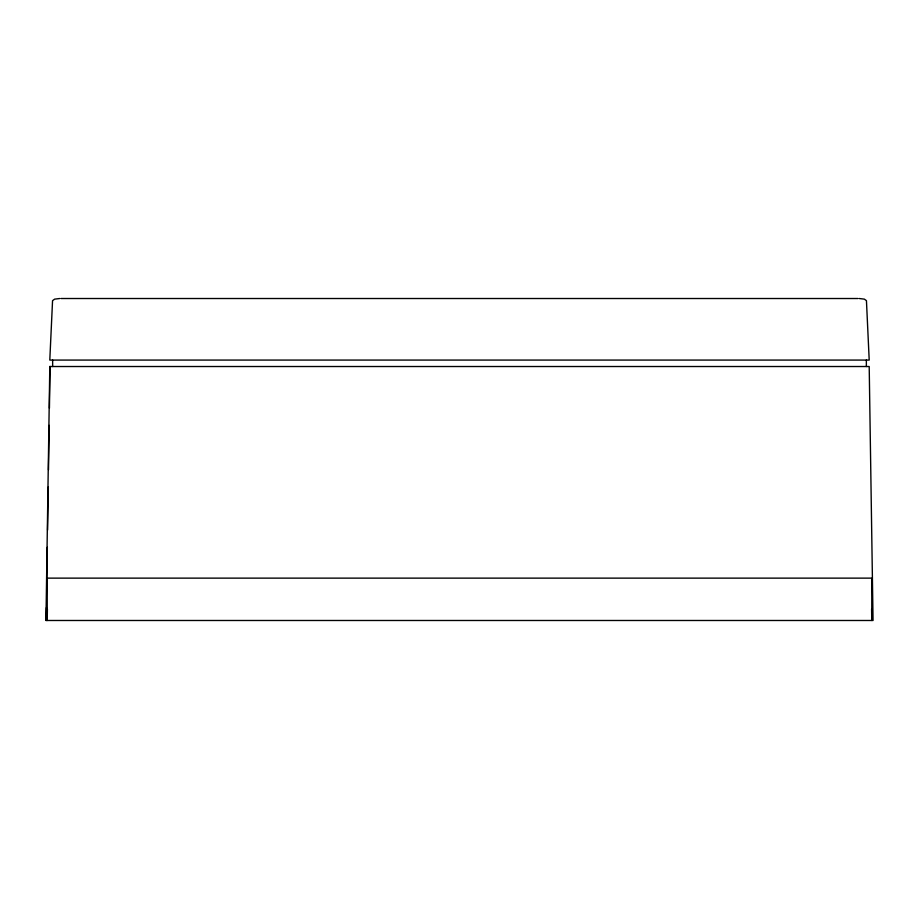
<?xml version="1.0" encoding="UTF-8"?>
<svg xmlns="http://www.w3.org/2000/svg" width="919" height="919" viewBox="0 0 919 919"><rect width="100%" height="100%" fill="white"/><g stroke="black" fill="none" stroke-linecap="round" stroke-linejoin="round"><path stroke-width="1.38" d="M47.397 609.194L47.225 620.486L47.225 578.131L871.775 578.131L871.775 620.486L871.603 609.194M46.214 620.486L46.409 607.574M46.674 590.354L47.328 547.31M47.581 530.091L48.236 487.047M48.5 469.827L49.166 425.348M49.431 408.128L50.063 366.52M59.712 298.514L54.623 299.146L52.555 300.662L49.798 360.076L869.202 360.076L866.445 300.662L864.377 299.146L859.288 298.514M60.918 298.514L858.082 298.514M866.353 360.076L866.353 366.52M52.647 360.076L52.647 366.52M49.798 366.52L45.95 620.486L873.05 620.486L869.202 366.52L49.798 366.52"/></g></svg>
